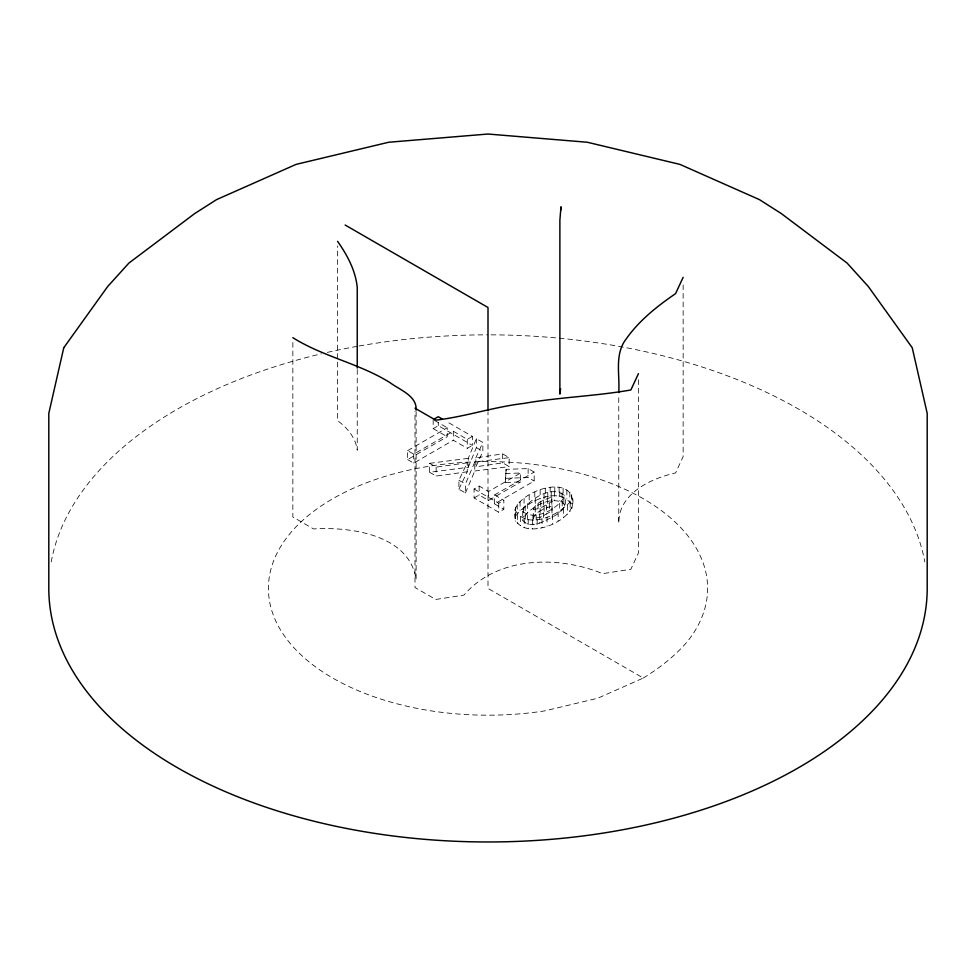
<?xml version="1.0" encoding="UTF-8"?>
<svg xmlns="http://www.w3.org/2000/svg" width="976" height="976" viewBox="0 0 976 976"><rect width="100%" height="100%" fill="white"/><g stroke="black" fill="none" stroke-linecap="round" stroke-linejoin="round"><path stroke-width="0.73" stroke-dasharray="4.88 3.66" d="M505.397 473.555L520.635 472.982L520.635 481.949L505.397 482.522L506.117 469.334L528.126 468.59L534.165 472.079L534.165 481.046L494.564 503.921L494.564 494.954L534.165 472.079M505.397 482.522L506.117 469.334M571.826 508.63C579.537 471.628 521.318 488.927 515.011 509.826C510.07 546.597 580.183 523.478 572.351 497.004M515.011 518.793L515.548 507.166M468.273 458.305L429.623 463.332L429.623 472.299L468.273 467.272L468.273 458.305L476.361 438.712L482.852 442.457L482.852 451.424L475.824 466.821L502.677 462.868L509.167 466.613L509.167 457.646L502.677 453.901L475.824 457.854L475.824 466.821M468.273 467.272L476.361 447.667L476.361 438.712M429.623 463.332L436.15 467.101L467.223 462.819L458.927 480.253L458.927 489.22L465.43 492.978L465.43 484.011L474.775 462.063L509.167 457.646M465.43 492.978L474.775 471.018L474.775 462.063M522.733 509.606C531.078 498.553 551.952 484.767 564.653 495.601C560.041 507.935 534.25 522.184 522.746 511.253L522.733 509.606L522.746 520.22C527.394 527.064 537.129 524.319 543.461 521.623C553.929 515.84 569.496 511.046 564.653 495.601M564.665 506.227L564.653 504.568C553.16 493.624 527.284 507.837 522.746 520.22M475.824 457.854L482.852 442.457M458.927 489.22L467.223 471.786L467.223 462.819M551.721 497.174L552.16 510.204L549.317 512.4L540.094 517.341L533.274 518.451L533.274 509.484C536.202 502.152 544.803 499.431 551.721 497.174L552.074 517.243M533.274 518.451C536.202 511.119 544.803 508.398 551.721 506.141M515.011 509.826C526.772 531.31 561.163 514.596 571.826 499.675M515.548 516.133C526.247 501.225 560.59 484.486 572.351 505.971M533.274 509.484L540.094 508.386L552.16 501.237M643.282 678.052C659.581 668.023 674.55 656.36 687.031 641.988A219.6 126.782 0 0 0 532.408 464.234A219.6 126.782 0 0 0 268.498 592.09A219.6 126.782 0 0 0 544.84 710.87L597.8 698.206L643.282 678.052L488 588.406L488 412.262M433.185 419.656L433.185 428.623L438.273 425.682L472.372 445.373L472.372 436.406L446.142 421.266M407.614 450.631L447.228 427.769L447.228 436.736L407.614 459.598L407.614 450.631L413.702 454.145L453.303 431.27L467.284 439.346L472.372 436.406M407.614 459.598L413.702 463.112L453.303 440.237L467.284 448.313L472.372 445.373M494.564 494.954L503.836 500.31L503.836 509.277L498.748 512.217L474.08 497.967L474.08 489L479.167 486.072L488.573 491.489L520.635 472.982M474.08 497.967L479.167 495.027L488.573 500.456L520.635 481.949M474.08 489L498.748 503.25L503.836 500.31M429.623 472.299L436.15 476.068L467.223 471.786M474.775 471.018L509.167 466.613M506.117 478.301L528.126 477.557L534.165 481.046M434.466 420.4L447.228 427.769M476.361 447.667L482.852 451.424M433.185 428.623L447.228 436.736M458.927 480.253L465.43 484.011M494.564 503.921L503.836 509.277M683.151 284.907L683.151 456.609L675.575 472.933C650.699 478.508 618.223 493.673 618.76 523.404L618.76 394.097M638.438 379.725L638.438 552.953L630.862 569.276L602.57 573.656C558.345 555.32 497.04 556.308 463.99 595.092L435.711 599.471L415.007 587.515L415.007 411.25M571.692 494.515L571.692 503.47M570.179 502.445L570.179 511.412M569.862 492.185L569.862 501.152M567.385 505.385L567.385 514.352M566.861 490.025L566.861 498.992M563.835 499.102L563.835 508.069M563.396 508.496L563.396 517.451M563.128 488.293L563.128 497.26M562.188 501.091L562.188 510.058M562.066 492.795L562.066 501.762M559.809 491.819L559.809 500.773M559.687 503.287L559.687 512.254M559.102 487.244L559.102 496.198M558.15 511.79L558.15 520.757M554.783 486.865L554.783 495.832M554.392 491.318L554.392 500.273M552.44 514.816L552.44 523.77M551.233 491.782L551.233 500.749M550.183 487.17L550.183 496.137M549.317 503.433L549.317 512.4M547.78 492.721L547.78 501.688M547.487 498.443L547.487 507.41M547.072 517.109L547.072 526.076M546.597 505.214L546.597 514.181M545.291 488.159L545.291 497.113M544.12 506.52L544.12 515.487M544.022 494.137L544.022 503.104M543.51 500.188L543.51 509.155M543.461 512.656L543.461 521.623M541.997 518.72L541.997 527.687M540.814 501.603L540.814 510.57M540.167 489.793L540.167 498.76M540.094 508.386L540.094 517.341M539.655 514.108L539.655 523.075M538.057 503.421L538.057 512.388M537.19 519.671L537.19 528.638M536.178 515.072L536.178 524.039M535.275 498.577L535.214 514.596M534.799 492.099L534.799 501.066M533.018 515.548L533.018 524.515M532.567 519.964L532.567 528.931M529.199 495.076L529.199 504.043M528.236 519.586L528.236 528.553M528.126 468.59L528.126 477.557M527.662 503.579L527.662 512.546M527.565 515.023L527.565 523.99M525.161 505.788L525.271 523.002M524.21 518.524L524.21 527.491M524.063 498.297L524.063 507.264M523.539 507.776L523.539 516.743M520.489 516.804L520.489 525.759M520.086 501.396L520.086 510.35M517.487 514.645L517.487 523.612M517.243 504.348L517.243 513.315M515.657 512.315L515.657 521.282M502.677 453.901L502.677 462.868M498.748 503.25L498.748 512.217M488.573 491.489L488.573 500.456M479.167 486.072L479.167 495.027M467.284 439.346L467.284 448.313M453.303 431.27L453.303 440.237M438.273 422.693L438.273 425.682M436.15 467.101L436.15 476.068M416.118 411.677L416.118 579.5C409.444 534.555 350.421 526.589 313.552 528.943L292.849 516.987L292.849 340.722M413.702 454.145L413.702 463.112M357.24 369.562L357.24 450.192C355.813 437.809 347.322 427.756 337.562 420.644L337.562 245.903M51.203 561.932A439.2 253.565 0 0 1 321.409 353.788M327.375 352.397A439.2 253.565 0 0 1 357.57 346.273M359.083 346.004A439.2 253.565 0 0 1 488 334.841M491.038 334.841A439.2 253.565 0 0 1 924.797 561.932"/><path stroke-width="1.46" d="M560.627 388.753L559.882 394.097L559.882 220.222L560.993 206.778L560.993 209.816M638.438 373.649L630.862 389.973C595.409 396.195 559.285 397.183 523.807 403.417C494.002 406.907 465.467 416.679 435.711 420.168L415.007 408.212M683.151 277.306L675.575 293.63C657.153 306.232 639.268 320.421 626.299 338.794C614.185 354.239 620.016 374.662 618.76 392.584M434.454 418.924L438.273 416.715L442.213 418.997M345.138 225.017L488 307.501L488 410.75M292.849 337.684C323.239 356.813 359.619 363.523 390.156 382.738C399.66 389.9 417.13 395.731 416.118 410.164M337.562 241.34C347.249 255.065 355.545 270.45 357.24 287.408L357.24 368.037M63.769 347.737L48.8 413.36L48.8 588.406A439.2 253.565 0 0 0 488 841.971A439.2 253.565 0 0 0 927.2 588.406L927.2 413.36L912.231 347.737L868.359 286.578L847.107 263.081L781.215 213.5L759.401 199.604L679.906 164.383L587.332 142.252L488 134.029L388.668 142.252L296.094 164.383L216.599 199.604L194.785 213.5L128.893 263.081L107.641 286.578L63.769 347.737"/></g></svg>
